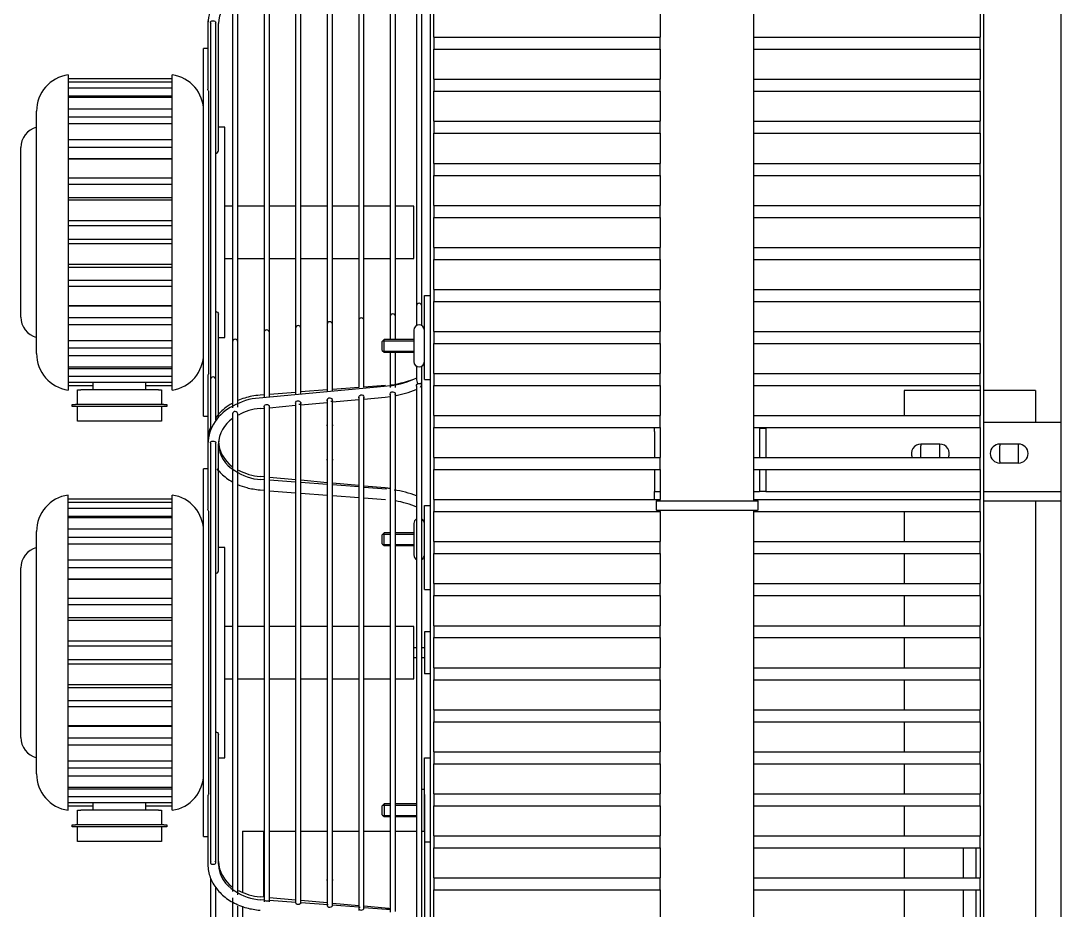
# Model space of a CAD drawing. Header units: millimetres. Extents: x 89978 to 501025, y -351975 to 835730.
# Drawn here: x 137950 to 138940, y -210293 to -209447 of the extents above; entities that cross this region are included whole.
import ezdxf

# ---------------------------------------------------------------- set-up
doc = ezdxf.new("R2010")
doc.units = ezdxf.units.MM
doc.header["$LTSCALE"] = 150
doc.layers.add('------00 Switch Gear_154kV', color=4, linetype='Continuous')

# ---------------------------------------------------------------- blocks, each defined once
blk = doc.blocks.new('X-1F-PLAN$0$top tr')
at = {"layer": '------00 Switch Gear_154kV', "linetype": 'Continuous'}
for p, q in [((322963.55, 112245.45), (322963.55, 113126.95)), ((322939.05, 112929.95), (322939.05, 111525.45)), ((323013.05, 111525.45), (323013.05, 112929.95)), ((323539.05, 112929.95), (323539.05, 111369.95)), ((323718.05, 112631.26), (323718.05, 112859.95)), ((323722.55, 112685.68), (323722.55, 112631.3)), ((323727.55, 112623.31), (323727.55, 112685.68)), ((323016.05, 112615.65), (323016.05, 112644.25)), ((323020.05, 112644.25), (323020.05, 112615.65)), ((323032.05, 112644.25), (323032.05, 112615.65)), ((323088.55, 112615.65), (323088.55, 112644.25)), ((323231.5, 112644.25), (323231.5, 112615.65)), ((323320.6, 112615.65), (323320.6, 112644.25)), ((323536.05, 112644.25), (323536.05, 112615.65)), ((323545.05, 112559.95), (323545.05, 112649.95)), ((323547.55, 112644.42), (323547.55, 112135.27)), ((323552.55, 112135.96), (323552.55, 112644.06)), ((323743.55, 112649.95), (323743.55, 112613.11)), ((323748.55, 112604.78), (323748.55, 112649.95)), ((323572.55, 112636.37), (323572.55, 112143.62)), ((323577.1, 112634.72), (323581.15, 112634.29)), ((323577.55, 112143.84), (323577.55, 112636.77)), ((323581.15, 112634.29), (323602.55, 112632.65)), ((323582.24, 112633.21), (323602.55, 112631.35)), ((323602.55, 112633.57), (323602.55, 112146.71)), ((323607.55, 112146.87), (323607.55, 112635.26)), ((323607.55, 112632.26), (323633.06, 112630.3)), ((323607.55, 112630.9), (323632.55, 112628.61)), ((323632.55, 112631.26), (323632.55, 112149.28)), ((323636.72, 112630.02), (323662.7, 112628.02)), ((323637.55, 112149.66), (323637.55, 112631.03)), ((323637.55, 112628.15), (323662.55, 112625.87)), ((323662.55, 112628.88), (323662.55, 112151.92)), ((323667.19, 112627.68), (323692.63, 112625.72)), ((323667.55, 112152.38), (323667.55, 112628.45)), ((323667.55, 112625.41), (323692.55, 112623.12)), ((323692.55, 112627.15), (323692.55, 112154.72)), ((323697.52, 112625.34), (323700.57, 112625.11)), ((323697.55, 112155.55), (323697.55, 112626.95)), ((323697.55, 112622.67), (323701.42, 112622.31)), ((323698.05, 112559.95), (323698.05, 112622.62)), ((323062.74, 112615.65), (323016.02, 112615.65)), ((323016.02, 112615.65), (323016.02, 112604.25)), ((323231.5, 112615.65), (323062.74, 112615.65)), ((323231.5, 112615.65), (323231.5, 112604.25)), ((323320.6, 112615.65), (323320.6, 112604.25)), ((323489.35, 112615.65), (323320.6, 112615.65)), ((323536.07, 112615.65), (323489.35, 112615.65)), ((323536.07, 112604.25), (323536.07, 112615.65)), ((323718.05, 112559.95), (323718.05, 112617.93)), ((323722.55, 112620.38), (323722.55, 112162.49)), ((323727.55, 112162.69), (323727.55, 112617.39)), ((323062.74, 112604.25), (323016.02, 112604.25)), ((323016.05, 112575.65), (323016.05, 112604.25)), ((323020.05, 112604.25), (323020.05, 112575.65)), ((323032.05, 112604.25), (323032.05, 112575.65)), ((323231.5, 112604.25), (323062.74, 112604.25)), ((323088.55, 112575.65), (323088.55, 112604.25)), ((323231.5, 112604.25), (323231.5, 112575.65)), ((323489.35, 112604.25), (323320.6, 112604.25)), ((323320.6, 112575.65), (323320.6, 112604.25)), ((323536.07, 112604.25), (323489.35, 112604.25)), ((323536.05, 112604.25), (323536.05, 112575.65)), ((323632.55, 112606.16), (323631.92, 112606.16)), ((323638.17, 112606.16), (323637.55, 112606.16)), ((323741.05, 112591.33), (323741.05, 112467.85)), ((323743.55, 112589.56), (323743.55, 112190.31)), ((323748.55, 112190.3), (323748.55, 112589.63)), ((323751.05, 112526.28), (323751.05, 112591.33)), ((323062.74, 112575.65), (323016.02, 112575.65)), ((323016.02, 112575.65), (323016.02, 112564.25)), ((323231.5, 112575.65), (323062.74, 112575.65)), ((323231.5, 112575.65), (323231.5, 112564.25)), ((323320.6, 112575.65), (323320.6, 112564.25)), ((323489.35, 112575.65), (323320.6, 112575.65)), ((323536.07, 112575.65), (323489.35, 112575.65)), ((323536.07, 112564.25), (323536.07, 112575.65)), ((323062.74, 112564.25), (323016.02, 112564.25)), ((323016.05, 112535.65), (323016.05, 112564.25)), ((323231.5, 112564.25), (323062.74, 112564.25)), ((323088.55, 112535.65), (323088.55, 112564.25)), ((323231.5, 112564.25), (323231.5, 112535.65)), ((323489.35, 112564.25), (323320.6, 112564.25)), ((323320.6, 112535.65), (323320.6, 112564.25)), ((323536.07, 112564.25), (323489.35, 112564.25)), ((323536.05, 112564.25), (323536.05, 112535.65)), ((323545.05, 112569.95), (323539.05, 112569.95)), ((323755.05, 112564.95), (323751.05, 112564.95)), ((323755.05, 112564.95), (323755.05, 112214.95)), ((323795.05, 112555.73), (323795.05, 112569.73)), ((323795.05, 112569.73), (323798.05, 112569.73)), ((323798.05, 112569.73), (323872.05, 112569.73)), ((323872.05, 112569.73), (323875.05, 112569.73)), ((323875.05, 112569.73), (323875.05, 112555.73)), ((323547.55, 112559.95), (323545.05, 112559.95)), ((323545.05, 112524.95), (323545.05, 112559.95)), ((323545.05, 112559.95), (323545.05, 112489.95)), ((323572.55, 112559.95), (323552.55, 112559.95)), ((323602.55, 112559.95), (323577.55, 112559.95)), ((323632.55, 112559.95), (323607.55, 112559.95)), ((323662.55, 112559.95), (323637.55, 112559.95)), ((323692.55, 112559.95), (323667.55, 112559.95)), ((323718.05, 112559.95), (323698.05, 112559.95)), ((323790.05, 112553.73), (323790.05, 112555.73)), ((323790.05, 112555.73), (323793.05, 112555.73)), ((323793.05, 112553.73), (323790.05, 112553.73)), ((323793.05, 112555.73), (323877.05, 112555.73)), ((323793.05, 112553.73), (323877.05, 112553.73)), ((323795.05, 112539.73), (323795.05, 112553.73)), ((323875.05, 112553.73), (323875.05, 112539.73)), ((323877.05, 112555.73), (323880.05, 112555.73)), ((323880.05, 112553.73), (323877.05, 112553.73)), ((323880.05, 112555.73), (323880.05, 112553.73)), ((323572.55, 112545.95), (323552.55, 112545.95)), ((323572.55, 112544.87), (323552.55, 112544.87)), ((323583.3, 112545.95), (323577.55, 112545.95)), ((323584.37, 112544.87), (323577.55, 112544.87)), ((323583.3, 112533.95), (323583.3, 112545.95)), ((323585.05, 112544.2), (323583.3, 112545.95)), ((323585.05, 112544.2), (323585.05, 112535.7)), ((323062.74, 112535.65), (323016.02, 112535.65)), ((323016.02, 112535.65), (323016.02, 112524.25)), ((323231.5, 112535.65), (323062.74, 112535.65)), ((323231.5, 112535.65), (323231.5, 112524.25)), ((323320.6, 112535.65), (323320.6, 112524.25)), ((323489.35, 112535.65), (323320.6, 112535.65)), ((323536.07, 112535.65), (323489.35, 112535.65)), ((323536.07, 112524.25), (323536.07, 112535.65)), ((323572.55, 112535.02), (323552.55, 112535.02)), ((323552.55, 112533.95), (323572.55, 112533.95)), ((323584.37, 112535.02), (323577.55, 112535.02)), ((323577.55, 112533.95), (323583.3, 112533.95)), ((323583.3, 112533.95), (323585.05, 112535.7)), ((323785.05, 112539.95), (323785.05, 112239.95)), ((323785.05, 112535.95), (323810.05, 112535.95)), ((323798.05, 112539.73), (323795.05, 112539.73)), ((323798.05, 112539.73), (323872.05, 112539.73)), ((323810.05, 112539.73), (323810.05, 112532.85)), ((323860.05, 112539.73), (323860.05, 112532.85)), ((323860.05, 112535.95), (323884.05, 112535.95)), ((323875.05, 112539.73), (323872.05, 112539.73)), ((323884.05, 112539.95), (323884.05, 112239.95)), ((323062.74, 112524.25), (323016.02, 112524.25)), ((323016.05, 112495.65), (323016.05, 112524.25)), ((323231.5, 112524.25), (323062.74, 112524.25)), ((323088.55, 112495.65), (323088.55, 112524.25)), ((323231.5, 112524.25), (323231.5, 112495.65)), ((323489.35, 112524.25), (323320.6, 112524.25)), ((323320.6, 112495.65), (323320.6, 112524.25)), ((323536.07, 112524.25), (323489.35, 112524.25)), ((323536.05, 112524.25), (323536.05, 112495.65)), ((323750.05, 112524.38), (323750.05, 112255.52)), ((323785.05, 112532.85), (323884.05, 112532.85)), ((323785.05, 112527.22), (323884.05, 112527.22)), ((323547.55, 112519.95), (323545.05, 112519.95)), ((323785.05, 112519.92), (323884.05, 112519.92)), ((323785.05, 112518.18), (323884.05, 112518.18)), ((323785.05, 112507.36), (323884.05, 112507.36)), ((323914.05, 112505.31), (323914.05, 112274.59)), ((323062.74, 112495.65), (323016.02, 112495.65)), ((323016.02, 112495.65), (323016.02, 112484.25)), ((323231.5, 112495.65), (323062.74, 112495.65)), ((323231.5, 112495.65), (323231.5, 112484.25)), ((323320.6, 112495.65), (323320.6, 112484.25)), ((323489.35, 112495.65), (323320.6, 112495.65)), ((323536.07, 112495.65), (323489.35, 112495.65)), ((323536.07, 112484.25), (323536.07, 112495.65)), ((323785.05, 112499.99), (323884.05, 112499.99)), ((323062.74, 112484.25), (323016.02, 112484.25)), ((323016.05, 112455.65), (323016.05, 112484.25)), ((323231.5, 112484.25), (323062.74, 112484.25)), ((323088.55, 112455.65), (323088.55, 112484.25)), ((323231.5, 112484.25), (323231.5, 112455.65)), ((323489.35, 112484.25), (323320.6, 112484.25)), ((323320.6, 112455.65), (323320.6, 112484.25)), ((323536.07, 112484.25), (323489.35, 112484.25)), ((323536.05, 112484.25), (323536.05, 112455.65)), ((323545.05, 112489.95), (323539.05, 112489.95)), ((323735.05, 112489.95), (323735.05, 112289.95)), ((323741.05, 112489.95), (323735.05, 112489.95)), ((323785.05, 112493.12), (323884.05, 112493.12)), ((323785.05, 112478), (323884.05, 112478)), ((323785.05, 112471.15), (323884.05, 112471.15)), ((323929.05, 112470.58), (323929.05, 112309.31)), ((323062.74, 112455.65), (323016.02, 112455.65)), ((323016.02, 112455.65), (323016.02, 112444.25)), ((323231.5, 112455.65), (323062.74, 112455.65)), ((323231.5, 112455.65), (323231.5, 112444.25)), ((323320.6, 112455.65), (323320.6, 112444.25)), ((323489.35, 112455.65), (323320.6, 112455.65)), ((323536.07, 112455.65), (323489.35, 112455.65)), ((323536.07, 112444.25), (323536.07, 112455.65)), ((323884.05, 112459.96), (323785.05, 112459.96)), ((323785.05, 112459.7), (323884.05, 112459.7)), ((323062.74, 112444.25), (323016.02, 112444.25)), ((323016.05, 112415.65), (323016.05, 112444.25)), ((323231.5, 112444.25), (323062.74, 112444.25)), ((323088.55, 112415.65), (323088.55, 112444.25)), ((323231.5, 112444.25), (323231.5, 112415.65)), ((323489.35, 112444.25), (323320.6, 112444.25)), ((323320.6, 112415.65), (323320.6, 112444.25)), ((323536.07, 112444.25), (323489.35, 112444.25)), ((323536.05, 112444.25), (323536.05, 112415.65)), ((323785.05, 112441.5), (323884.05, 112441.5)), ((323785.05, 112435.73), (323884.05, 112435.73)), ((323062.74, 112415.65), (323016.02, 112415.65)), ((323016.02, 112415.65), (323016.02, 112404.25)), ((323231.5, 112415.65), (323062.74, 112415.65)), ((323231.5, 112415.65), (323231.5, 112404.25)), ((323320.6, 112415.65), (323320.6, 112404.25)), ((323489.35, 112415.65), (323320.6, 112415.65)), ((323536.07, 112415.65), (323489.35, 112415.65)), ((323536.07, 112404.25), (323536.07, 112415.65)), ((323555.05, 112414.95), (323555.05, 112364.95)), ((323572.55, 112414.95), (323555.05, 112414.95)), ((323602.55, 112414.95), (323577.55, 112414.95)), ((323632.55, 112414.95), (323607.55, 112414.95)), ((323662.55, 112414.95), (323637.55, 112414.95)), ((323692.55, 112414.95), (323667.55, 112414.95)), ((323722.55, 112414.95), (323697.55, 112414.95)), ((323735.05, 112414.95), (323727.55, 112414.95)), ((323884.05, 112422.96), (323785.05, 112422.96)), ((323785.05, 112420.62), (323884.05, 112420.62)), ((323539.05, 112409.95), (323545.05, 112409.95)), ((323545.05, 112369.95), (323545.05, 112409.95)), ((323062.74, 112404.25), (323016.02, 112404.25)), ((323016.05, 112375.65), (323016.05, 112404.25)), ((323231.5, 112404.25), (323062.74, 112404.25)), ((323088.55, 112375.65), (323088.55, 112404.25)), ((323231.5, 112404.25), (323231.5, 112375.65)), ((323489.35, 112404.25), (323320.6, 112404.25)), ((323320.6, 112375.65), (323320.6, 112404.25)), ((323536.07, 112404.25), (323489.35, 112404.25)), ((323536.05, 112404.25), (323536.05, 112375.65)), ((323785.05, 112400.83), (323884.05, 112400.83)), ((323785.05, 112396.6), (323884.05, 112396.6)), ((323547.55, 112394.45), (323545.05, 112394.45)), ((323545.05, 112385.45), (323547.55, 112385.45)), ((323555.05, 112394.45), (323552.55, 112394.45)), ((323552.55, 112385.45), (323555.05, 112385.45)), ((323062.74, 112375.65), (323016.02, 112375.65)), ((323016.02, 112375.65), (323016.02, 112364.25)), ((323231.5, 112375.65), (323062.74, 112375.65)), ((323231.5, 112375.65), (323231.5, 112364.25)), ((323320.6, 112375.65), (323320.6, 112364.25)), ((323489.35, 112375.65), (323320.6, 112375.65)), ((323536.07, 112375.65), (323489.35, 112375.65)), ((323536.07, 112364.25), (323536.07, 112375.65)), ((323884.05, 112383.3), (323785.05, 112383.3)), ((323785.05, 112379.07), (323884.05, 112379.07)), ((323539.05, 112369.95), (323545.05, 112369.95)), ((323062.74, 112364.25), (323016.02, 112364.25)), ((323016.05, 112335.65), (323016.05, 112364.25)), ((323231.5, 112364.25), (323062.74, 112364.25)), ((323088.55, 112335.65), (323088.55, 112364.25)), ((323231.5, 112364.25), (323231.5, 112335.65)), ((323489.35, 112364.25), (323320.6, 112364.25)), ((323320.6, 112335.65), (323320.6, 112364.25)), ((323536.07, 112364.25), (323489.35, 112364.25)), ((323536.05, 112364.25), (323536.05, 112335.65)), ((323555.05, 112364.95), (323572.55, 112364.95)), ((323577.55, 112364.95), (323602.55, 112364.95)), ((323607.55, 112364.95), (323632.55, 112364.95)), ((323637.55, 112364.95), (323662.55, 112364.95)), ((323667.55, 112364.95), (323692.55, 112364.95)), ((323697.55, 112364.95), (323722.55, 112364.95)), ((323727.55, 112364.95), (323735.05, 112364.95)), ((323785.05, 112359.27), (323884.05, 112359.27)), ((323785.05, 112356.93), (323884.05, 112356.93)), ((323062.74, 112335.65), (323016.02, 112335.65)), ((323016.02, 112335.65), (323016.02, 112324.25)), ((323231.5, 112335.65), (323062.74, 112335.65)), ((323231.5, 112335.65), (323231.5, 112324.25)), ((323320.6, 112335.65), (323320.6, 112324.25)), ((323489.35, 112335.65), (323320.6, 112335.65)), ((323536.07, 112335.65), (323489.35, 112335.65)), ((323536.07, 112324.25), (323536.07, 112335.65)), ((323884.05, 112344.17), (323785.05, 112344.17)), ((323785.05, 112338.39), (323884.05, 112338.39)), ((323545.05, 112329.95), (323539.05, 112329.95)), ((323545.05, 112329.95), (323545.05, 112249.95)), ((323062.74, 112324.25), (323016.02, 112324.25)), ((323016.05, 112295.65), (323016.05, 112324.25)), ((323231.5, 112324.25), (323062.74, 112324.25)), ((323088.55, 112295.65), (323088.55, 112324.25)), ((323231.5, 112324.25), (323231.5, 112295.65)), ((323489.35, 112324.25), (323320.6, 112324.25)), ((323320.6, 112295.65), (323320.6, 112324.25)), ((323536.07, 112324.25), (323489.35, 112324.25)), ((323536.05, 112324.25), (323536.05, 112295.65)), ((323785.05, 112320.2), (323884.05, 112320.2)), ((323785.05, 112319.94), (323884.05, 112319.94)), ((323741.05, 112312.04), (323741.05, 112191.29)), ((323884.05, 112308.75), (323785.05, 112308.75)), ((323555.05, 112266.95), (323555.05, 112296.95)), ((323785.05, 112301.9), (323884.05, 112301.9)), ((323062.74, 112295.65), (323016.02, 112295.65)), ((323016.02, 112295.65), (323016.02, 112284.25)), ((323231.5, 112295.65), (323062.74, 112295.65)), ((323231.5, 112295.65), (323231.5, 112284.25)), ((323320.6, 112295.65), (323320.6, 112284.25)), ((323489.35, 112295.65), (323320.6, 112295.65)), ((323536.07, 112295.65), (323489.35, 112295.65)), ((323536.07, 112284.25), (323536.07, 112295.65)), ((323572.55, 112287.95), (323555.05, 112287.95)), ((323572.55, 112286.87), (323555.05, 112286.87)), ((323583.3, 112287.95), (323577.55, 112287.95)), ((323584.37, 112286.87), (323577.55, 112286.87)), ((323583.3, 112287.95), (323583.3, 112275.95)), ((323585.05, 112286.2), (323583.3, 112287.95)), ((323585.05, 112286.2), (323585.05, 112277.7)), ((323735.05, 112289.95), (323741.05, 112289.95)), ((323785.05, 112286.78), (323884.05, 112286.78)), ((323062.74, 112284.25), (323016.02, 112284.25)), ((323016.05, 112255.65), (323016.05, 112284.25)), ((323231.5, 112284.25), (323062.74, 112284.25)), ((323088.55, 112255.65), (323088.55, 112284.25)), ((323231.5, 112284.25), (323231.5, 112255.65)), ((323489.35, 112284.25), (323320.6, 112284.25)), ((323320.6, 112255.65), (323320.6, 112284.25)), ((323536.07, 112284.25), (323489.35, 112284.25)), ((323536.05, 112284.25), (323536.05, 112255.65)), ((323572.55, 112277.02), (323555.05, 112277.02)), ((323584.37, 112277.02), (323577.55, 112277.02)), ((323583.3, 112275.95), (323585.05, 112277.7)), ((323884.05, 112279.91), (323785.05, 112279.91)), ((323555.05, 112275.95), (323572.55, 112275.95)), ((323577.55, 112275.95), (323583.3, 112275.95)), ((323785.05, 112272.53), (323884.05, 112272.53)), ((323785.05, 112261.72), (323884.05, 112261.72)), ((323884.05, 112259.98), (323785.05, 112259.98)), ((323062.74, 112255.65), (323016.02, 112255.65)), ((323016.02, 112255.65), (323016.02, 112244.25)), ((323231.5, 112255.65), (323062.74, 112255.65)), ((323227.55, 112254.45), (323227.89, 112254.45)), ((323227.55, 112254.45), (323227.55, 112245.45)), ((323251.54, 112254.45), (323227.89, 112254.45)), ((323231.5, 112255.65), (323231.5, 112254.45)), ((323300.55, 112254.45), (323251.54, 112254.45)), ((323324.2, 112254.45), (323300.55, 112254.45)), ((323320.6, 112255.65), (323320.6, 112254.45)), ((323489.35, 112255.65), (323320.6, 112255.65)), ((323324.2, 112254.45), (323324.55, 112254.45)), ((323324.55, 112245.45), (323324.55, 112254.45)), ((323536.07, 112255.65), (323489.35, 112255.65)), ((323536.07, 112244.25), (323536.07, 112255.65)), ((323545.05, 112249.95), (323539.05, 112249.95)), ((323547.55, 112247.97), (323547.55, 112246.59)), ((323751.05, 112191.29), (323751.05, 112253.62)), ((323785.05, 112252.68), (323884.05, 112252.68)), ((323785.05, 112247.05), (323884.05, 112247.05)), ((323013.05, 112245.45), (322939.05, 112245.45)), ((323013.05, 112236.45), (322939.05, 112236.45)), ((323062.74, 112244.25), (323016.02, 112244.25)), ((323016.05, 112215.65), (323016.05, 112244.25)), ((323220.05, 112236.45), (323016.05, 112236.45)), ((323231.5, 112244.25), (323062.74, 112244.25)), ((323220.05, 112215.65), (323220.05, 112236.45)), ((323220.05, 112236.45), (323226.05, 112236.45)), ((323231.5, 112236.45), (323226.05, 112236.45)), ((323226.05, 112215.65), (323226.05, 112236.45)), ((323227.55, 112245.45), (323227.89, 112245.45)), ((323251.54, 112245.45), (323227.89, 112245.45)), ((323231.5, 112245.45), (323231.5, 112244.25)), ((323231.5, 112244.25), (323231.5, 112215.65)), ((323300.55, 112245.45), (323251.54, 112245.45)), ((323324.2, 112245.45), (323300.55, 112245.45)), ((323320.6, 112245.45), (323320.6, 112244.25)), ((323489.35, 112244.25), (323320.6, 112244.25)), ((323320.6, 112215.65), (323320.6, 112244.25)), ((323326.05, 112236.45), (323320.6, 112236.45)), ((323324.2, 112245.45), (323324.55, 112245.45)), ((323326.05, 112244.25), (323326.05, 112236.45)), ((323326.05, 112215.65), (323326.05, 112236.45)), ((323536.07, 112244.25), (323489.35, 112244.25)), ((323536.05, 112244.25), (323536.05, 112215.65)), ((323602.55, 112242.67), (323581.92, 112244.26)), ((323632.55, 112240.37), (323607.55, 112242.29)), ((323662.55, 112238.06), (323637.55, 112239.98)), ((323692.55, 112235.76), (323667.55, 112237.68)), ((323785.05, 112243.95), (323884.05, 112243.95)), ((323581.15, 112234.29), (323602.55, 112232.65)), ((323582.24, 112233.21), (323602.55, 112231.35)), ((323607.55, 112232.26), (323632.55, 112230.34)), ((323607.55, 112230.9), (323632.55, 112228.61)), ((323637.55, 112229.95), (323662.55, 112228.03)), ((323637.55, 112228.15), (323662.55, 112225.87)), ((323667.55, 112227.65), (323692.55, 112225.73)), ((323701.34, 112235.08), (323697.55, 112235.37)), ((323667.55, 112225.41), (323692.55, 112223.12)), ((323697.55, 112225.34), (323700.57, 112225.11)), ((323697.55, 112222.67), (323701.42, 112222.31)), ((322979.55, 112209.45), (322997.55, 112209.45)), ((322979.55, 112207.95), (322979.55, 112192.95)), ((322997.55, 112207.95), (322997.55, 112192.95)), ((323062.74, 112215.65), (323016.02, 112215.65)), ((323016.02, 112215.65), (323016.02, 112204.25)), ((323231.5, 112215.65), (323062.74, 112215.65)), ((323231.5, 112215.65), (323231.5, 112204.25)), ((323320.6, 112215.65), (323320.6, 112204.25)), ((323489.35, 112215.65), (323320.6, 112215.65)), ((323536.07, 112215.65), (323489.35, 112215.65)), ((323536.07, 112204.25), (323536.07, 112215.65)), ((323751.05, 112214.95), (323755.05, 112214.95)), ((323062.74, 112204.25), (323016.02, 112204.25)), ((323016.05, 112175.65), (323016.05, 112204.25)), ((323054.55, 112204.25), (323054.55, 112192.95)), ((323231.5, 112204.25), (323062.74, 112204.25)), ((323072.55, 112204.25), (323072.55, 112192.95)), ((323220.05, 112176.45), (323220.05, 112204.25)), ((323226.05, 112176.45), (323226.05, 112204.25)), ((323231.5, 112204.25), (323231.5, 112175.65)), ((323489.35, 112204.25), (323320.6, 112204.25)), ((323320.6, 112175.65), (323320.6, 112204.25)), ((323326.05, 112179.45), (323326.05, 112204.25)), ((323536.07, 112204.25), (323489.35, 112204.25)), ((323536.05, 112204.25), (323536.05, 112175.65)), ((323632.55, 112206.16), (323631.92, 112206.16)), ((323638.17, 112206.16), (323637.55, 112206.16)), ((322979.55, 112191.45), (322997.55, 112191.45)), ((323054.55, 112191.45), (323072.55, 112191.45)), ((323751.05, 112188.57), (323751.05, 112191.29)), ((323751.05, 112126.28), (323751.05, 112188.57)), ((323326.05, 112179.45), (323326.05, 112175.65)), ((323748.55, 112129.95), (323748.55, 112177.73)), ((323013.05, 112170.45), (322939.05, 112170.45)), ((322963.55, 112140.45), (322963.55, 112170.45)), ((323062.74, 112175.65), (323016.02, 112175.65)), ((323016.02, 112175.65), (323016.02, 112164.25)), ((323231.5, 112175.65), (323062.74, 112175.65)), ((323220.05, 112176.45), (323226.05, 112176.45)), ((323231.5, 112175.65), (323231.5, 112164.25)), ((323320.6, 112175.65), (323320.6, 112164.25)), ((323489.35, 112175.65), (323320.6, 112175.65)), ((323536.07, 112175.65), (323489.35, 112175.65)), ((323536.07, 112164.25), (323536.07, 112175.65)), ((323631.92, 112173.74), (323632.55, 112173.74)), ((323637.55, 112173.74), (323638.17, 112173.74)), ((323743.55, 112168.38), (323743.55, 112129.95)), ((323795.05, 112155.73), (323795.05, 112169.73)), ((323795.05, 112169.73), (323798.05, 112169.73)), ((323798.05, 112169.73), (323872.05, 112169.73)), ((323872.05, 112169.73), (323875.05, 112169.73)), ((323875.05, 112169.73), (323875.05, 112155.73)), ((323062.74, 112164.25), (323016.02, 112164.25)), ((323016.05, 112135.65), (323016.05, 112164.25)), ((323231.5, 112164.25), (323062.74, 112164.25)), ((323088.55, 112140.45), (323088.55, 112164.25)), ((323231.5, 112164.25), (323231.5, 112135.65)), ((323489.35, 112164.25), (323320.6, 112164.25)), ((323320.6, 112135.65), (323320.6, 112164.25)), ((323536.07, 112164.25), (323489.35, 112164.25)), ((323536.05, 112164.25), (323536.05, 112135.65)), ((323701.42, 112157.58), (323697.55, 112157.23)), ((323741.05, 112163.94), (323741.05, 112067.85)), ((323755.05, 112164.95), (323751.05, 112164.95)), ((323755.05, 112164.95), (323755.05, 111814.95)), ((323602.55, 112148.54), (323582.24, 112146.69)), ((323583.15, 112136.73), (323702.33, 112147.63)), ((323632.55, 112151.29), (323607.55, 112149)), ((323662.55, 112154.03), (323637.55, 112151.74)), ((323692.55, 112156.77), (323667.55, 112154.49)), ((323722.55, 112156.26), (323722.55, 112094.22)), ((323727.55, 112094.22), (323727.55, 112156.91)), ((323790.05, 112153.73), (323790.05, 112155.73)), ((323790.05, 112155.73), (323793.05, 112155.73)), ((323793.05, 112153.73), (323790.05, 112153.73)), ((323793.05, 112155.73), (323877.05, 112155.73)), ((323793.05, 112153.73), (323877.05, 112153.73)), ((323795.05, 112139.73), (323795.05, 112153.73)), ((323875.05, 112153.73), (323875.05, 112139.73)), ((323877.05, 112155.73), (323880.05, 112155.73)), ((323880.05, 112153.73), (323877.05, 112153.73)), ((323880.05, 112155.73), (323880.05, 112153.73)), ((322963.55, 112140.45), (323013.05, 112140.45)), ((323016.05, 112140.45), (323088.55, 112140.45)), ((323572.55, 112137.68), (323572.55, 112103.95)), ((323582.24, 112146.69), (323577.55, 112146.04)), ((323577.55, 112103.95), (323577.55, 112137.58)), ((323607.55, 112137.61), (323632.55, 112139.53)), ((323607.55, 112073.92), (323607.55, 112137.61)), ((323632.55, 112141.24), (323632.55, 112077.44)), ((323637.55, 112139.91), (323662.55, 112141.83)), ((323637.55, 112077.44), (323637.55, 112141.7)), ((323662.55, 112143.99), (323662.55, 112081.03)), ((323667.55, 112081.03), (323667.55, 112144.45)), ((323667.55, 112142.22), (323692.55, 112144.14)), ((323692.55, 112146.73), (323692.55, 112085.29)), ((323697.55, 112085.29), (323697.55, 112146.81)), ((323697.55, 112144.52), (323701.34, 112144.82)), ((323785.05, 112139.95), (323785.05, 111839.95)), ((323798.05, 112139.73), (323795.05, 112139.73)), ((323798.05, 112139.73), (323872.05, 112139.73)), ((323810.05, 112139.73), (323810.05, 112132.85)), ((323860.05, 112139.73), (323860.05, 112132.85)), ((323875.05, 112139.73), (323872.05, 112139.73)), ((323884.05, 111839.95), (323884.05, 112139.95)), ((323062.74, 112135.65), (323016.02, 112135.65)), ((323016.02, 112135.65), (323016.02, 112124.25)), ((323231.5, 112135.65), (323062.74, 112135.65)), ((323231.5, 112135.65), (323231.5, 112124.25)), ((323320.6, 112135.65), (323320.6, 112124.25)), ((323489.35, 112135.65), (323320.6, 112135.65)), ((323536.07, 112135.65), (323489.35, 112135.65)), ((323536.07, 112124.25), (323536.07, 112135.65)), ((323545.05, 112129.95), (323539.05, 112129.95)), ((323545.05, 112129.95), (323545.05, 112049.95)), ((323547.42, 112136.25), (323547.42, 112117.1)), ((323552.67, 112117.09), (323552.67, 112129.48)), ((323577.3, 112135.99), (323583.15, 112136.73)), ((323581.92, 112135.64), (323602.55, 112137.22)), ((323602.55, 112137.22), (323602.55, 112073.92)), ((323743.55, 112129.95), (323743.55, 111790.31)), ((323748.55, 111790.3), (323748.55, 112129.95)), ((323785.05, 112135.95), (323810.05, 112135.95)), ((323785.05, 112132.85), (323884.05, 112132.85)), ((323860.05, 112135.95), (323884.05, 112135.95)), ((323062.74, 112124.25), (323016.02, 112124.25)), ((323016.05, 112095.65), (323016.05, 112124.25)), ((323231.5, 112124.25), (323062.74, 112124.25)), ((323231.5, 112124.25), (323231.5, 112095.65)), ((323489.35, 112124.25), (323320.6, 112124.25)), ((323320.6, 112095.65), (323320.6, 112124.25)), ((323536.07, 112124.25), (323489.35, 112124.25)), ((323536.05, 112124.25), (323536.05, 112095.65)), ((323750.05, 112124.38), (323750.05, 111855.52)), ((323785.05, 112127.22), (323884.05, 112127.22)), ((323785.05, 112119.92), (323884.05, 112119.92)), ((323785.05, 112118.18), (323884.05, 112118.18)), ((323555.05, 112082.95), (323555.05, 112112.95)), ((323583.3, 112103.95), (323555.05, 112103.95)), ((323584.37, 112102.87), (323555.05, 112102.87)), ((323583.3, 112103.95), (323583.3, 112091.95)), ((323585.05, 112102.2), (323583.3, 112103.95)), ((323585.05, 112102.2), (323585.05, 112093.7)), ((323785.05, 112107.36), (323884.05, 112107.36)), ((323785.05, 112099.99), (323884.05, 112099.99)), ((323914.05, 112105.31), (323914.05, 111874.59)), ((323062.74, 112095.65), (323016.02, 112095.65)), ((323016.02, 112095.65), (323016.02, 112084.25)), ((323231.5, 112095.65), (323062.74, 112095.65)), ((323231.5, 112095.65), (323231.5, 112084.25)), ((323320.6, 112095.65), (323320.6, 112084.25)), ((323489.35, 112095.65), (323320.6, 112095.65)), ((323536.07, 112095.65), (323489.35, 112095.65)), ((323536.07, 112084.25), (323536.07, 112095.65)), ((323584.37, 112093.02), (323555.05, 112093.02)), ((323555.05, 112091.95), (323583.3, 112091.95)), ((323572.55, 112091.95), (323572.55, 112070.02)), ((323577.55, 112070.02), (323577.55, 112091.95)), ((323583.3, 112091.95), (323585.05, 112093.7)), ((323722.55, 112094.22), (323722.55, 111762.49)), ((323727.55, 111762.69), (323727.55, 112094.22)), ((323735.05, 112089.95), (323735.05, 111889.95)), ((323741.05, 112089.95), (323735.05, 112089.95)), ((323785.05, 112093.12), (323884.05, 112093.12)), ((323062.74, 112084.25), (323016.02, 112084.25)), ((323016.05, 112055.65), (323016.05, 112084.25)), ((323231.5, 112084.25), (323062.74, 112084.25)), ((323231.5, 112084.25), (323231.5, 112055.65)), ((323489.35, 112084.25), (323320.6, 112084.25)), ((323320.6, 112055.65), (323320.6, 112084.25)), ((323536.07, 112084.25), (323489.35, 112084.25)), ((323536.05, 112084.25), (323536.05, 112055.65)), ((323547.55, 112078.62), (323547.55, 112059.95)), ((323552.55, 112059.95), (323552.55, 112078.62)), ((323662.55, 112081.03), (323662.55, 111751.92)), ((323667.55, 111752.38), (323667.55, 112081.03)), ((323692.55, 112085.29), (323692.55, 111754.72)), ((323697.55, 111755.55), (323697.55, 112085.29)), ((323785.05, 112078), (323884.05, 112078)), ((323572.55, 112070.02), (323572.55, 111743.62)), ((323577.55, 111743.84), (323577.55, 112070.02)), ((323602.55, 112073.92), (323602.55, 111746.71)), ((323607.55, 111746.87), (323607.55, 112073.92)), ((323632.55, 112077.44), (323632.55, 111749.28)), ((323637.55, 111749.66), (323637.55, 112077.44)), ((323785.05, 112071.15), (323884.05, 112071.15)), ((323929.05, 112070.58), (323929.05, 111909.31)), ((323547.55, 112059.95), (323547.55, 111735.27)), ((323552.55, 111735.96), (323552.55, 112059.95)), ((323884.05, 112059.96), (323785.05, 112059.96)), ((323785.05, 112059.7), (323884.05, 112059.7)), ((323062.74, 112055.65), (323016.02, 112055.65)), ((323016.02, 112055.65), (323016.02, 112044.25)), ((323231.5, 112055.65), (323062.74, 112055.65)), ((323231.5, 112055.65), (323231.5, 112044.25)), ((323320.6, 112055.65), (323320.6, 112044.25)), ((323489.35, 112055.65), (323320.6, 112055.65)), ((323536.07, 112055.65), (323489.35, 112055.65)), ((323536.07, 112044.25), (323536.07, 112055.65)), ((323545.05, 112049.95), (323539.05, 112049.95)), ((323062.74, 112044.25), (323016.02, 112044.25)), ((323016.05, 112015.65), (323016.05, 112044.25)), ((323231.5, 112044.25), (323062.74, 112044.25)), ((323231.5, 112044.25), (323231.5, 112015.65)), ((323489.35, 112044.25), (323320.6, 112044.25)), ((323320.6, 112015.65), (323320.6, 112044.25)), ((323536.07, 112044.25), (323489.35, 112044.25)), ((323536.05, 112044.25), (323536.05, 112015.65)), ((323785.05, 112041.5), (323884.05, 112041.5)), ((323785.05, 112035.73), (323884.05, 112035.73)), ((323884.05, 112022.96), (323785.05, 112022.96)), ((323785.05, 112020.62), (323884.05, 112020.62)), ((323062.74, 112015.65), (323016.02, 112015.65)), ((323016.02, 112015.65), (323016.02, 112004.25)), ((323231.5, 112015.65), (323062.74, 112015.65)), ((323231.5, 112015.65), (323231.5, 112004.25)), ((323320.6, 112015.65), (323320.6, 112004.25)), ((323489.35, 112015.65), (323320.6, 112015.65)), ((323536.07, 112015.65), (323489.35, 112015.65)), ((323536.07, 112004.25), (323536.07, 112015.65)), ((323555.05, 112014.95), (323555.05, 111964.95)), ((323572.55, 112014.95), (323555.05, 112014.95)), ((323602.55, 112014.95), (323577.55, 112014.95)), ((323632.55, 112014.95), (323607.55, 112014.95)), ((323662.55, 112014.95), (323637.55, 112014.95)), ((323692.55, 112014.95), (323667.55, 112014.95)), ((323722.55, 112014.95), (323697.55, 112014.95)), ((323735.05, 112014.95), (323727.55, 112014.95)), ((323062.74, 112004.25), (323016.02, 112004.25)), ((323016.05, 111975.65), (323016.05, 112004.25)), ((323231.5, 112004.25), (323062.74, 112004.25)), ((323231.5, 112004.25), (323231.5, 111975.65)), ((323489.35, 112004.25), (323320.6, 112004.25)), ((323320.6, 111975.65), (323320.6, 112004.25)), ((323536.07, 112004.25), (323489.35, 112004.25)), ((323536.05, 112004.25), (323536.05, 111975.65)), ((323785.05, 112000.83), (323884.05, 112000.83)), ((323785.05, 111996.6), (323884.05, 111996.6)), ((323884.05, 111983.3), (323785.05, 111983.3)), ((323785.05, 111979.07), (323884.05, 111979.07)), ((323062.74, 111975.65), (323016.02, 111975.65)), ((323016.02, 111975.65), (323016.02, 111964.25)), ((323231.5, 111975.65), (323062.74, 111975.65)), ((323231.5, 111975.65), (323231.5, 111964.25)), ((323320.6, 111975.65), (323320.6, 111964.25)), ((323489.35, 111975.65), (323320.6, 111975.65)), ((323536.07, 111975.65), (323489.35, 111975.65)), ((323536.07, 111964.25), (323536.07, 111975.65)), ((323062.74, 111964.25), (323016.02, 111964.25)), ((323016.05, 111935.65), (323016.05, 111964.25)), ((323231.5, 111964.25), (323062.74, 111964.25)), ((323231.5, 111964.25), (323231.5, 111935.65)), ((323489.35, 111964.25), (323320.6, 111964.25)), ((323320.6, 111935.65), (323320.6, 111964.25)), ((323536.07, 111964.25), (323489.35, 111964.25)), ((323536.05, 111964.25), (323536.05, 111935.65)), ((323555.05, 111964.95), (323572.55, 111964.95)), ((323577.55, 111964.95), (323602.55, 111964.95)), ((323607.55, 111964.95), (323632.55, 111964.95)), ((323637.55, 111964.95), (323662.55, 111964.95)), ((323667.55, 111964.95), (323692.55, 111964.95)), ((323697.55, 111964.95), (323722.55, 111964.95)), ((323727.55, 111964.95), (323735.05, 111964.95)), ((323785.05, 111959.27), (323884.05, 111959.27)), ((323785.05, 111956.93), (323884.05, 111956.93)), ((323884.05, 111944.17), (323785.05, 111944.17)), ((323062.74, 111935.65), (323016.02, 111935.65)), ((323016.02, 111935.65), (323016.02, 111924.25)), ((323231.5, 111935.65), (323062.74, 111935.65)), ((323231.5, 111935.65), (323231.5, 111924.25)), ((323320.6, 111935.65), (323320.6, 111924.25)), ((323489.35, 111935.65), (323320.6, 111935.65)), ((323536.07, 111935.65), (323489.35, 111935.65)), ((323536.07, 111924.25), (323536.07, 111935.65)), ((323785.05, 111938.39), (323884.05, 111938.39)), ((323062.74, 111924.25), (323016.02, 111924.25)), ((323016.05, 111895.65), (323016.05, 111924.25)), ((323231.5, 111924.25), (323062.74, 111924.25)), ((323231.5, 111924.25), (323231.5, 111895.65)), ((323489.35, 111924.25), (323320.6, 111924.25)), ((323320.6, 111895.65), (323320.6, 111924.25)), ((323536.07, 111924.25), (323489.35, 111924.25)), ((323536.05, 111924.25), (323536.05, 111895.65)), ((323785.05, 111920.2), (323884.05, 111920.2)), ((323785.05, 111919.94), (323884.05, 111919.94)), ((323741.05, 111912.04), (323741.05, 111791.29)), ((323884.05, 111908.75), (323785.05, 111908.75)), ((323785.05, 111901.9), (323884.05, 111901.9)), ((323062.74, 111895.65), (323016.02, 111895.65)), ((323016.02, 111895.65), (323016.02, 111884.25)), ((323231.5, 111895.65), (323062.74, 111895.65)), ((323231.5, 111895.65), (323231.5, 111884.25)), ((323320.6, 111895.65), (323320.6, 111884.25)), ((323489.35, 111895.65), (323320.6, 111895.65)), ((323536.07, 111895.65), (323489.35, 111895.65)), ((323536.07, 111884.25), (323536.07, 111895.65)), ((323735.05, 111889.95), (323741.05, 111889.95)), ((323062.74, 111884.25), (323016.02, 111884.25)), ((323016.05, 111855.65), (323016.05, 111884.25)), ((323231.5, 111884.25), (323062.74, 111884.25)), ((323231.5, 111884.25), (323231.5, 111855.65)), ((323489.35, 111884.25), (323320.6, 111884.25)), ((323320.6, 111855.65), (323320.6, 111884.25)), ((323536.07, 111884.25), (323489.35, 111884.25)), ((323536.05, 111884.25), (323536.05, 111855.65)), ((323785.05, 111886.78), (323884.05, 111886.78)), ((323884.05, 111879.91), (323785.05, 111879.91)), ((323785.05, 111872.53), (323884.05, 111872.53)), ((323785.05, 111861.72), (323884.05, 111861.72)), ((323062.74, 111855.65), (323016.02, 111855.65)), ((323016.02, 111855.65), (323016.02, 111844.25)), ((323231.5, 111855.65), (323062.74, 111855.65)), ((323231.5, 111855.65), (323231.5, 111844.25)), ((323320.6, 111855.65), (323320.6, 111844.25)), ((323489.35, 111855.65), (323320.6, 111855.65)), ((323536.07, 111855.65), (323489.35, 111855.65)), ((323536.07, 111844.25), (323536.07, 111855.65)), ((323751.05, 111791.29), (323751.05, 111853.62)), ((323884.05, 111859.98), (323785.05, 111859.98)), ((323785.05, 111852.68), (323884.05, 111852.68)), ((323062.74, 111844.25), (323016.02, 111844.25)), ((323016.05, 111815.65), (323016.05, 111844.25)), ((323231.5, 111844.25), (323062.74, 111844.25)), ((323231.5, 111844.25), (323231.5, 111815.65)), ((323489.35, 111844.25), (323320.6, 111844.25)), ((323320.6, 111815.65), (323320.6, 111844.25)), ((323536.07, 111844.25), (323489.35, 111844.25)), ((323536.05, 111844.25), (323536.05, 111815.65)), ((323785.05, 111847.05), (323884.05, 111847.05)), ((323785.05, 111843.95), (323884.05, 111843.95)), ((323062.74, 111815.65), (323016.02, 111815.65)), ((323016.02, 111815.65), (323016.02, 111804.25)), ((323231.5, 111815.65), (323062.74, 111815.65)), ((323231.5, 111815.65), (323231.5, 111804.25)), ((323320.6, 111815.65), (323320.6, 111804.25)), ((323489.35, 111815.65), (323320.6, 111815.65)), ((323536.07, 111815.65), (323489.35, 111815.65)), ((323536.07, 111804.25), (323536.07, 111815.65)), ((323751.05, 111814.95), (323755.05, 111814.95)), ((323062.74, 111804.25), (323016.02, 111804.25)), ((323016.05, 111775.65), (323016.05, 111804.25)), ((323231.5, 111804.25), (323062.74, 111804.25)), ((323231.5, 111804.25), (323231.5, 111775.65)), ((323489.35, 111804.25), (323320.6, 111804.25)), ((323320.6, 111775.65), (323320.6, 111804.25)), ((323536.07, 111804.25), (323489.35, 111804.25)), ((323536.05, 111804.25), (323536.05, 111775.65)), ((323751.05, 111788.57), (323751.05, 111791.29))]:
    blk.add_line(p, q, dxfattribs=at)
for centre, radius, start, end in [((323585.63, 112687.85), 54.74, 261.48698, 266.44813), ((323698.91, 112580.1), 45.04, 54.00149, 87.89051), ((323697.61, 112572.66), 49.8, 61.01202, 85.61562), ((323711.51, 112590.45), 29.55, 1.70692, 61.99327), ((323708.96, 112586.73), 32.14, 3.33757, 53.94395), ((323790.05, 112505.31), 35, 98.21321, 180), ((323879.05, 112505.31), 35, 0, 81.78679), ((323909.05, 112470.58), 20, 0, 75.52249), ((323909.05, 112309.31), 20, 284.47751, 0), ((323550.05, 112296.95), 5, 120, 180), ((323550.05, 112296.95), 5, 0, 60), ((323550.05, 112266.95), 5, 180, 239.88713), ((323550.05, 112266.95), 5, 299.96847, 0), ((323790.05, 112274.59), 35, 180, 261.78679), ((323879.05, 112274.59), 35, 278.21321, 0), ((323588.71, 112336.21), 92.2, 246.57407, 259.89048), ((323587.69, 112333.02), 98.86, 249.14286, 261.94606), ((323585.63, 112287.85), 54.74, 261.48698, 266.44813), ((323698.91, 112180.1), 45.04, 54.00149, 87.89051), ((323697.61, 112172.66), 49.8, 61.01202, 85.61562), ((322979.55, 112200.45), 9, 90, 270), ((322988.55, 112207.95), 9, 170.40593, 180), ((322988.55, 112207.95), 9, 0, 9.59407), ((322997.55, 112200.45), 9, 270, 90), ((323711.51, 112190.45), 29.55, 1.70692, 61.99327), ((323708.96, 112186.73), 32.14, 3.33757, 53.94395), ((323054.55, 112200.45), 9, 155.02503, 270), ((323072.55, 112200.45), 9, 270, 24.97497), ((322988.55, 112192.95), 9, 180, 189.59407), ((322988.55, 112192.95), 9, 350.40593, 0), ((323063.55, 112192.95), 9, 180, 189.59407), ((323063.55, 112192.95), 9, 350.40593, 0), ((323710.1, 112192.66), 40.97, 294.63124, 358.08625), ((323709.87, 112192.79), 31.21, 304.84616, 357.25349), ((323700.01, 112198.15), 40.59, 271.99335, 302.75655), ((323699.01, 112201.73), 54.2, 273.51622, 301.31046), ((323589.88, 112049.34), 97.54, 99.92991, 112.25562), ((323790.05, 112105.31), 35, 98.21321, 180), ((323879.05, 112105.31), 35, 0, 81.78679), ((323589.29, 112041.16), 94.75, 97.74405, 113.13456), ((323590.16, 112048.66), 88.27, 98.37809, 115.46323), ((323746.05, 112129.95), 2.5, 180, 0), ((323550.05, 112112.95), 5, 0, 180), ((323725.05, 112094.22), 2.5, 180, 0), ((323909.05, 112070.58), 20, 0, 75.52249), ((323550.05, 112082.95), 5, 180, 0), ((323665.05, 112081.03), 2.5, 180, 0), ((323695.05, 112085.29), 2.5, 180, 0), ((323575.05, 112070.02), 2.5, 180, 0), ((323605.05, 112073.92), 2.5, 180, 0), ((323635.05, 112077.44), 2.5, 180, 0), ((323550.05, 112059.95), 2.5, 180, 0), ((323909.05, 111909.31), 20, 284.47751, 0), ((323790.05, 111874.59), 35, 180, 261.78679), ((323879.05, 111874.59), 35, 278.21321, 0), ((323710.1, 111792.66), 40.97, 294.63124, 358.08625), ((323709.87, 111792.79), 31.21, 304.84616, 357.25349)]:
    blk.add_arc(centre, radius, start, end, dxfattribs=at)
for centre, major_axis, ratio, start_param, end_param in [((323581.54, 112639.28), (-0.38, -4.99), 0.061568, 0, 0.149418), ((323700.96, 112630.09), (-0.38, -4.99), 0.061568, 0, 0.149418), ((323550.05, 112247.03), (2.16, 4.51), 0.32896, 2.215759, 2.848871), ((323581.54, 112239.28), (-0.38, -4.99), 0.061568, 0, 0.149418), ((323700.96, 112230.09), (-0.38, -4.99), 0.061568, 0, 0.149418), ((323746.05, 112191.29), (-5, 0), 0.62697, 6.260877, 6.283185), ((323550.05, 112132.86), (2.16, -4.51), 0.32896, 3.434315, 3.71948), ((323550.05, 112132.86), (-2.16, 4.51), 0.32896, 3.720141, 4.795046), ((323746.05, 111791.29), (-5, 0), 0.62697, 6.260877, 6.283185)]:
    blk.add_ellipse(centre, major_axis=major_axis, ratio=ratio, start_param=start_param, end_param=end_param, dxfattribs=at)
for points, knots in [([(323605.99, 112632.38), (323606.25, 112632.36), (323606.48, 112632.35), (323607.12, 112632.42), (323607.44, 112632.6), (323607.61, 112633.29), (323607.41, 112633.81), (323606.51, 112634.65), (323605.83, 112634.95), (323604.44, 112634.98), (323603.73, 112634.72), (323602.76, 112633.95), (323602.52, 112633.49), (323602.56, 112633.05), (323602.62, 112632.94), (323602.7, 112632.85)], [0.0669066, 0.0669066, 0.0669066, 0.0669066, 0.125, 0.125, 0.25, 0.25, 0.375, 0.375, 0.5, 0.5, 0.625, 0.625, 0.75, 0.75, 0.8027101, 0.8027101, 0.8027101, 0.8027101]), ([(323751.05, 112591.33), (323750.93, 112593.8), (323750.55, 112599.63), (323746.75, 112609.77), (323738.8, 112619.87), (323727.77, 112627.93), (323714.64, 112633.29), (323706.05, 112634.49), (323701.34, 112635.08)], [0, 0, 0, 0, 0.102337, 0.284033, 0.466498, 0.651032, 0.837449, 1, 1, 1, 1]), ([(323637.25, 112630.07), (323637.52, 112630.18), (323637.65, 112630.49), (323637.23, 112631.33), (323636.69, 112631.81), (323635.31, 112632.26), (323634.49, 112632.21), (323633.19, 112631.68), (323632.73, 112631.23), (323632.57, 112630.84), (323632.56, 112630.79), (323632.55, 112630.74)], [0.2510986, 0.2510986, 0.2510986, 0.2510986, 0.375, 0.375, 0.5, 0.5, 0.625, 0.625, 0.75, 0.75, 0.7705832, 0.7705832, 0.7705832, 0.7705832]), ([(323667.21, 112627.67), (323667.35, 112627.66), (323667.47, 112627.7), (323667.61, 112627.98), (323667.46, 112628.38), (323666.51, 112629.13), (323665.76, 112629.41), (323664.25, 112629.4), (323663.5, 112629.11), (323662.84, 112628.64), (323662.69, 112628.48), (323662.54, 112628.22), (323662.53, 112628.13), (323662.59, 112628.04), (323662.63, 112628.03), (323662.68, 112628.02)], [0.5899166, 0.5899166, 0.5899166, 0.5899166, 0.625, 0.625, 0.6875, 0.6875, 0.75, 0.75, 0.8125, 0.8125, 0.84375, 0.84375, 0.875, 0.875, 0.8941629, 0.8941629, 0.8941629, 0.8941629]), ([(323697.55, 112625.34), (323697.54, 112625.34), (323697.53, 112625.36), (323697.42, 112625.47), (323697.17, 112625.69), (323696.27, 112626.09), (323695.64, 112626.25), (323694.4, 112626.28), (323693.78, 112626.14), (323692.93, 112625.85), (323692.7, 112625.73), (323692.61, 112625.72), (323692.6, 112625.72), (323692.6, 112625.72)], [0.6040949, 0.6040949, 0.6040949, 0.6040949, 0.625, 0.625, 0.6875, 0.6875, 0.75, 0.75, 0.8125, 0.8125, 0.875, 0.875, 0.8775142, 0.8775142, 0.8775142, 0.8775142]), ([(323748.08, 112588.47), (323748.34, 112588.82), (323748.5, 112589.23), (323748.57, 112589.99), (323748.48, 112590.32), (323747.85, 112591.08), (323746.98, 112591.29), (323745.59, 112591.27), (323745.13, 112591.2), (323744.35, 112590.95), (323744.03, 112590.78), (323743.62, 112590.29), (323743.52, 112589.97), (323743.59, 112589.23), (323743.75, 112588.83), (323744.02, 112588.47)], [0, 0, 0, 0, 0.125, 0.125, 0.25, 0.25, 0.5, 0.5, 0.625, 0.625, 0.75, 0.75, 0.875, 0.875, 1, 1, 1, 1]), ([(323750.05, 112524.38), (323750.37, 112524.66), (323750.62, 112524.96), (323750.87, 112525.45), (323750.94, 112525.61), (323751.02, 112525.94), (323751.05, 112526.11), (323751.05, 112526.28), (323751.05, 112526.28), (323751.05, 112526.28)], [0, 0, 0, 0, 0.25, 0.25, 0.375, 0.375, 0.5, 0.5, 0.5010203, 0.5010203, 0.5010203, 0.5010203]), ([(323743.53, 112465.07), (323742.93, 112465.3), (323742.4, 112465.62), (323741.38, 112466.54), (323741.05, 112467.19), (323741.05, 112467.85), (323741.05, 112467.85), (323741.05, 112467.85)], [0.2911467, 0.2911467, 0.2911467, 0.2911467, 0.375, 0.375, 0.5, 0.5, 0.5001442, 0.5001442, 0.5001442, 0.5001442]), ([(323743.53, 112314.83), (323742.93, 112314.59), (323742.4, 112314.28), (323741.38, 112313.36), (323741.05, 112312.7), (323741.05, 112312.04), (323741.05, 112312.04), (323741.05, 112312.04)], [0.2911467, 0.2911467, 0.2911467, 0.2911467, 0.375, 0.375, 0.5, 0.5, 0.5001442, 0.5001442, 0.5001442, 0.5001442]), ([(323750.05, 112255.52), (323750.37, 112255.24), (323750.62, 112254.94), (323750.96, 112254.29), (323751.05, 112253.95), (323751.05, 112253.62), (323751.05, 112253.62), (323751.05, 112253.61)], [0, 0, 0, 0, 0.25, 0.25, 0.5, 0.5, 0.5002348, 0.5002348, 0.5002348, 0.5002348]), ([(323722.78, 112229.78), (323719.95, 112231.04), (323713, 112233.52), (323706.05, 112234.49), (323701.34, 112235.08)], [0.717718, 0.717718, 0.717718, 0.717718, 0.837449, 1, 1, 1, 1]), ([(323742.39, 112215.06), (323741.15, 112216.6), (323736.9, 112221.24), (323731.6, 112225.13), (323727.56, 112227.38)], [0.3815847, 0.3815847, 0.3815847, 0.3815847, 0.4664976, 0.6482824, 0.6482824, 0.6482824, 0.6482824]), ([(323747.95, 112191.56), (323748.27, 112191.18), (323748.47, 112190.72), (323748.6, 112189.72), (323748.4, 112189.24), (323747.59, 112188.69), (323747, 112188.58), (323745.68, 112188.6), (323744.99, 112188.74), (323743.97, 112189.22), (323743.63, 112189.56), (323743.49, 112190.51), (323743.7, 112191.1), (323744.11, 112191.59)], [0.2787913, 0.2787913, 0.2787913, 0.2787913, 0.375, 0.375, 0.5, 0.5, 0.625, 0.625, 0.75, 0.75, 0.875, 0.875, 1, 1, 1, 1]), ([(323748.91, 112176.35), (323749.23, 112177.22), (323750.45, 112181.16), (323750.8, 112185.02), (323751.05, 112188.57)], [0.8112948, 0.8112948, 0.8112948, 0.8112948, 0.8530887, 1, 1, 1, 1]), ([(323722.68, 112163.08), (323722.6, 112162.94), (323722.55, 112162.79), (323722.53, 112162.23), (323722.79, 112161.77), (323723.71, 112160.96), (323724.35, 112160.63), (323725, 112160.51)], [0.7005214, 0.7005214, 0.7005214, 0.7005214, 0.75, 0.75, 0.875, 0.875, 1, 1, 1, 1]), ([(323725, 112160.51), (323725.65, 112160.4), (323726.32, 112160.53), (323727.26, 112161.32), (323727.53, 112161.94), (323727.55, 112162.96), (323727.44, 112163.36), (323727.22, 112163.69)], [0, 0, 0, 0, 0.125, 0.125, 0.25, 0.25, 0.3355307, 0.3355307, 0.3355307, 0.3355307]), ([(323727.82, 112152.66), (323730.49, 112154.16), (323736.52, 112158.26), (323741.37, 112163.34), (323743.74, 112166.63)], [0.3553707, 0.3553707, 0.3553707, 0.3553707, 0.4769167, 0.6503963, 0.6503963, 0.6503963, 0.6503963]), ([(323604.64, 112144.61), (323603.98, 112144.76), (323603.41, 112145.18), (323602.65, 112146.17), (323602.47, 112146.75), (323602.61, 112147.34), (323602.67, 112147.46), (323602.75, 112147.58)], [0, 0, 0, 0, 0.125, 0.125, 0.25, 0.25, 0.2890173, 0.2890173, 0.2890173, 0.2890173]), ([(323607.42, 112147.5), (323607.54, 112147.23), (323607.58, 112146.91), (323607.4, 112146.01), (323607.04, 112145.43), (323605.99, 112144.64), (323605.29, 112144.46), (323604.64, 112144.61)], [0.6742705, 0.6742705, 0.6742705, 0.6742705, 0.75, 0.75, 0.875, 0.875, 1, 1, 1, 1]), ([(323634.04, 112147.58), (323633.44, 112147.88), (323632.97, 112148.39), (323632.48, 112149.44), (323632.5, 112149.97), (323633.01, 112150.69), (323633.47, 112150.91), (323634.05, 112151.05)], [0, 0, 0, 0, 0.125, 0.125, 0.25, 0.25, 0.3701563, 0.3701563, 0.3701563, 0.3701563]), ([(323637.38, 112150.32), (323637.61, 112149.9), (323637.59, 112149.32), (323637.07, 112148.22), (323636.58, 112147.71), (323635.36, 112147.21), (323634.63, 112147.27), (323634.04, 112147.58)], [0.6275774, 0.6275774, 0.6275774, 0.6275774, 0.75, 0.75, 0.875, 0.875, 1, 1, 1, 1]), ([(323667.35, 112153.17), (323667.39, 112153.11), (323667.42, 112153.05), (323667.63, 112152.52), (323667.54, 112151.92), (323666.92, 112150.85), (323666.38, 112150.38), (323665.11, 112150.02), (323664.4, 112150.15), (323663.27, 112150.84), (323662.83, 112151.38), (323662.46, 112152.42), (323662.55, 112152.91), (323663.18, 112153.57), (323663.71, 112153.77), (323664.35, 112153.87)], [0.2320316, 0.2320316, 0.2320316, 0.2320316, 0.25, 0.25, 0.375, 0.375, 0.5, 0.5, 0.625, 0.625, 0.75, 0.75, 0.875, 0.875, 1, 1, 1, 1]), ([(323697.28, 112156.45), (323697.38, 112156.35), (323697.45, 112156.23), (323697.63, 112155.67), (323697.48, 112155.1), (323696.72, 112154.14), (323696.12, 112153.76), (323694.79, 112153.58), (323694.09, 112153.78), (323693.18, 112154.41), (323692.88, 112154.75), (323692.71, 112155.08)], [0.2072412, 0.2072412, 0.2072412, 0.2072412, 0.25, 0.25, 0.375, 0.375, 0.5, 0.5, 0.625, 0.625, 0.7140795, 0.7140795, 0.7140795, 0.7140795]), ([(323701.34, 112144.82), (323704.25, 112145.13), (323711.15, 112145.93), (323718.33, 112148.18), (323722.59, 112150.05)], [0, 0, 0, 0, 0.1001099, 0.2791683, 0.2791683, 0.2791683, 0.2791683]), ([(323577.44, 112144.41), (323577.52, 112144.21), (323577.56, 112143.98), (323577.5, 112143.18), (323577.2, 112142.57), (323576.24, 112141.69), (323575.57, 112141.46), (323574.25, 112141.64), (323573.64, 112142.01), (323572.76, 112142.94), (323572.51, 112143.49), (323572.59, 112144.4), (323572.88, 112144.75), (323573.37, 112144.99)], [0.3213701, 0.3213701, 0.3213701, 0.3213701, 0.375, 0.375, 0.5, 0.5, 0.625, 0.625, 0.75, 0.75, 0.875, 0.875, 1, 1, 1, 1]), ([(323548.72, 112137.24), (323548.44, 112136.91), (323548.24, 112136.53), (323547.91, 112135.75), (323547.78, 112135.34), (323547.65, 112134.7), (323547.61, 112134.48), (323547.57, 112134.14), (323547.55, 112134.03), (323547.54, 112133.82), (323547.55, 112133.74), (323547.57, 112133.59), (323547.61, 112133.59), (323547.69, 112133.59), (323547.73, 112133.61), (323547.9, 112133.68), (323548.05, 112133.74), (323548.44, 112133.87), (323548.69, 112133.94), (323549.35, 112134.05), (323549.8, 112134.09), (323550.69, 112134.06), (323551.06, 112134.01), (323551.34, 112133.95)], [0, 0, 0, 0, 0.125, 0.125, 0.25, 0.25, 0.3125, 0.3125, 0.34375, 0.34375, 0.375, 0.375, 0.4375, 0.4375, 0.5, 0.5, 0.625, 0.625, 0.75, 0.75, 0.875, 0.875, 1, 1, 1, 1]), ([(323552.51, 112136.27), (323552.56, 112135.98), (323552.55, 112135.67), (323552.32, 112134.78), (323551.92, 112134.22), (323551.34, 112133.95)], [0.625085, 0.625085, 0.625085, 0.625085, 0.75, 0.75, 1, 1, 1, 1]), ([(323750.05, 112124.38), (323750.37, 112124.66), (323750.62, 112124.96), (323750.87, 112125.45), (323750.94, 112125.61), (323751.02, 112125.94), (323751.05, 112126.11), (323751.05, 112126.28), (323751.05, 112126.28), (323751.05, 112126.28)], [0, 0, 0, 0, 0.25, 0.25, 0.375, 0.375, 0.5, 0.5, 0.5010203, 0.5010203, 0.5010203, 0.5010203]), ([(323743.53, 112065.07), (323742.93, 112065.3), (323742.4, 112065.62), (323741.38, 112066.54), (323741.05, 112067.19), (323741.05, 112067.85), (323741.05, 112067.85), (323741.05, 112067.85)], [0.2911467, 0.2911467, 0.2911467, 0.2911467, 0.375, 0.375, 0.5, 0.5, 0.5001442, 0.5001442, 0.5001442, 0.5001442]), ([(323743.53, 111914.83), (323742.93, 111914.59), (323742.4, 111914.28), (323741.38, 111913.36), (323741.05, 111912.7), (323741.05, 111912.04), (323741.05, 111912.04), (323741.05, 111912.04)], [0.2911467, 0.2911467, 0.2911467, 0.2911467, 0.375, 0.375, 0.5, 0.5, 0.5001442, 0.5001442, 0.5001442, 0.5001442]), ([(323750.05, 111855.52), (323750.37, 111855.24), (323750.62, 111854.94), (323750.96, 111854.29), (323751.05, 111853.95), (323751.05, 111853.62), (323751.05, 111853.62), (323751.05, 111853.61)], [0, 0, 0, 0, 0.25, 0.25, 0.5, 0.5, 0.5002348, 0.5002348, 0.5002348, 0.5002348]), ([(323747.95, 111791.56), (323748.27, 111791.18), (323748.47, 111790.72), (323748.6, 111789.72), (323748.4, 111789.24), (323747.59, 111788.69), (323747, 111788.58), (323745.68, 111788.6), (323744.99, 111788.74), (323743.97, 111789.22), (323743.63, 111789.56), (323743.49, 111790.51), (323743.7, 111791.1), (323744.11, 111791.59)], [0.2787913, 0.2787913, 0.2787913, 0.2787913, 0.375, 0.375, 0.5, 0.5, 0.625, 0.625, 0.75, 0.75, 0.875, 0.875, 1, 1, 1, 1])]:
    blk.add_open_spline(points, degree=3, knots=knots, dxfattribs=at)

msp = doc.modelspace()

# ---------------------------------------------------------------- block references
at = {"layer": '------00 Switch Gear_154kV', "color": 4, "rotation": 180}
msp.add_blockref('X-1F-PLAN$0$top tr', (461879.12, -97658.11), dxfattribs=at)
msp.add_blockref('X-1F-PLAN$0$top tr', (461879.12, -97658.11), dxfattribs=at)

doc.saveas('drawing.dxf')
